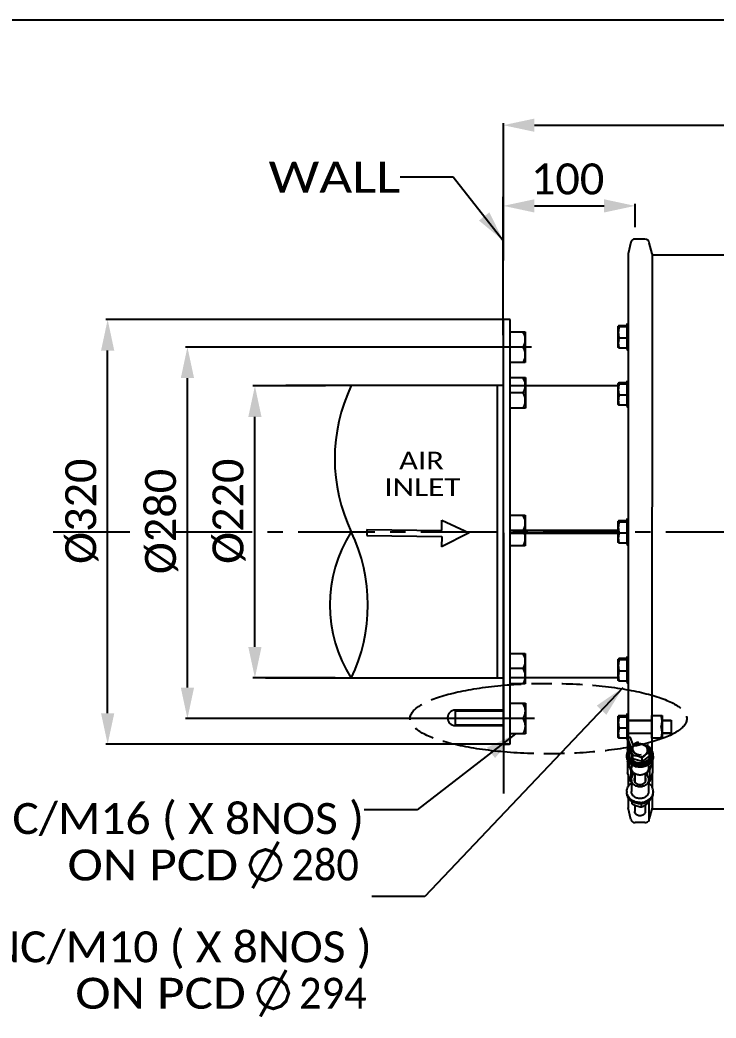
# Model space of a CAD drawing. Header units: millimetres. Extents: x 330 to 5284, y -2489 to 1657.
# Drawn here: x 3708 to 4233, y 899 to 1651 of the extents above; entities that cross this region are included whole.
import ezdxf
from ezdxf.enums import TextEntityAlignment as Align

# ---------------------------------------------------------------- set-up
doc = ezdxf.new("R2010")
doc.units = ezdxf.units.MM
doc.header["$LTSCALE"] = 154
doc.header["$PDMODE"] = 3
doc.header["$PDSIZE"] = 8
doc.linetypes.add('CENTER', pattern=[0.6, 0.375, -0.075, 0.075, -0.075])
doc.linetypes.add('PHANTOM', pattern=[0.8, 0.45, -0.05, 0.1, -0.05, 0.1, -0.05])
doc.layers.get('0').update_dxf_attribs({"linetype": 'CONTINUOUS'})
doc.layers.get('Defpoints').update_dxf_attribs({"linetype": 'CONTINUOUS'})
for name, color, linetype in [('00_BUW_DATUM', 7, 'CONTINUOUS'), ('02___PRT_ALL_AXES', 7, 'CONTINUOUS'), ('DEFAULT_3', 7, 'PHANTOM')]:
    doc.layers.add(name, color=color, linetype=linetype)
doc.styles.get("Standard").update_dxf_attribs({"font": 'calibri.ttf'})
doc.dimstyles.new('DIMSTYLE_1', dxfattribs={"dimtxt": 23.333333, "dimasz": 23.333333, "dimexe": 1.5, "dimexo": 1, "dimgap": 0.875, "dimtad": 1, "dimdec": 0, "dimdsep": 46, "dimtxsty": 'Standard', "dimblk": '_FILLED', "dimblk1": '_FILLED', "dimblk2": '_FILLED', "dimcen": 0.09, "dimazin": 2, "dimtp": 0.01, "dimtm": 0.01, "dimtfac": 1, "dimtdec": 0, "dimtofl": 0, "dimtmove": 0, "dimatfit": 3, "dimldrblk": '_FILLED', "dimfxl": 1, "dimtolj": 1, "dimarcsym": 0})
doc.dimstyles.new('DIMSTYLE_3', dxfattribs={"dimtxt": 23.333333, "dimasz": 23.333333, "dimexe": 1.5, "dimexo": 1, "dimgap": 0.875, "dimtad": 1, "dimdsep": 46, "dimtxsty": 'Standard', "dimblk": '_FILLED', "dimblk1": '_FILLED', "dimblk2": '_FILLED', "dimcen": 0.09, "dimazin": 2, "dimtp": 0.01, "dimtm": 0.01, "dimtfac": 1, "dimtofl": 0, "dimtmove": 0, "dimatfit": 3, "dimldrblk": '_FILLED', "dimfxl": 1, "dimtolj": 1, "dimarcsym": 0})
doc.dimstyles.get("Standard").update_dxf_attribs({"dimtxt": 23.333333, "dimasz": 23.333333, "dimexe": 1.5, "dimexo": 1, "dimtad": 1, "dimdsep": 46, "dimtxsty": 'Standard', "dimblk": '_FILLED', "dimblk1": '_FILLED', "dimblk2": '_FILLED', "dimcen": 0.09, "dimazin": 2, "dimtol": 1, "dimtp": 0.01, "dimtm": 0.01, "dimtfac": 1, "dimtofl": 0, "dimtmove": 0, "dimatfit": 3, "dimldrblk": '_FILLED', "dimfxl": 1, "dimtolj": 1, "dimarcsym": 0})

# ---------------------------------------------------------------- blocks, each defined once
blk = doc.blocks.new('_FILLED')
at = {"color": 0, "linetype": 'ByBlock'}
blk.add_solid([(0, 0), (-1, 0.214), (-1, -0.214)], dxfattribs=at)
blk = doc.blocks.new('*D270')
at = {"color": 0, "lineweight": -2}
for p, q in [((4072.47, 1469.6), (4072.47, 1512.18)), ((4171.72, 1494.6), (4171.72, 1512.18)), ((4095.8, 1510.68), (4148.38, 1510.68))]:
    blk.add_line(p, q, dxfattribs=at)
at = {"layer": 'Defpoints', "color": 0}
for p in [(4171.72, 1510.68), (4171.72, 1493.6), (4072.47, 1468.6)]:
    blk.add_point(p, dxfattribs=at)
at = {"color": 0, "linetype": 'ByBlock', "lineweight": -2, "xscale": 23.3333333333, "yscale": 23.3333333333, "zscale": 23.3333333333, "rotation": 180}
blk.add_blockref('_FILLED', (4072.47, 1510.68), dxfattribs=at)
at = {"color": 0, "linetype": 'ByBlock', "lineweight": -2, "xscale": 23.3333333333, "yscale": 23.3333333333, "zscale": 23.3333333333}
blk.add_blockref('_FILLED', (4171.72, 1510.68), dxfattribs=at)
at = {"color": 0, "insert": (4120.88, 1542.66), "char_height": 23.3333, "attachment_point": 2, "line_spacing_factor": 0.9}
blk.add_mtext('\\A1;\\A1;100', dxfattribs=at)
blk = doc.blocks.new('*D272')
at = {"color": 0, "lineweight": -2}
for p, q in [((4072.47, 1469.6), (4072.47, 1572.99)), ((4672.77, 1475.59), (4672.77, 1572.99)), ((4095.8, 1571.49), (4649.44, 1571.49))]:
    blk.add_line(p, q, dxfattribs=at)
at = {"layer": 'Defpoints', "color": 0}
for p in [(4672.77, 1571.49), (4672.77, 1474.59), (4072.47, 1468.6)]:
    blk.add_point(p, dxfattribs=at)
at = {"color": 0, "linetype": 'ByBlock', "lineweight": -2, "xscale": 23.3333333333, "yscale": 23.3333333333, "zscale": 23.3333333333, "rotation": 180}
blk.add_blockref('_FILLED', (4072.47, 1571.49), dxfattribs=at)
at = {"color": 0, "linetype": 'ByBlock', "lineweight": -2, "xscale": 23.3333333333, "yscale": 23.3333333333, "zscale": 23.3333333333}
blk.add_blockref('_FILLED', (4672.77, 1571.49), dxfattribs=at)
at = {"color": 0, "insert": (4374.02, 1603.48), "char_height": 23.3333, "attachment_point": 2, "line_spacing_factor": 0.9}
blk.add_mtext('\\A1;{\\A1;600}', dxfattribs=at)
blk = doc.blocks.new('*D273')
at = {"color": 0, "lineweight": -2}
for p, q in [((4093.74, 1404.22), (3832.67, 1404.22)), ((3834.17, 1147.56), (3834.17, 1380.89)), ((4095.9, 1124.22), (3832.67, 1124.22))]:
    blk.add_line(p, q, dxfattribs=at)
at = {"layer": 'Defpoints', "color": 0}
for p in [(3834.17, 1404.22), (4094.74, 1404.22), (4096.9, 1124.22)]:
    blk.add_point(p, dxfattribs=at)
at = {"color": 0, "linetype": 'ByBlock', "lineweight": -2, "xscale": 23.3333333333, "yscale": 23.3333333333, "zscale": 23.3333333333}
for p, rotation in [((3834.17, 1404.22), 90), ((3834.17, 1124.22), 270)]:
    blk.add_blockref('_FILLED', p, dxfattribs=dict(at, rotation=rotation))
at = {"color": 0, "insert": (3802.18, 1272.78), "char_height": 23.333, "attachment_point": 2, "rotation": 90, "line_spacing_factor": 0.9}
blk.add_mtext('\\A1;%%c280', dxfattribs=at)
blk = doc.blocks.new('*D277')
at = {"color": 0, "lineweight": -2}
for p, q in [((3938.33, 1374.93), (3883.56, 1374.93)), ((3885.06, 1178.27), (3885.06, 1351.6)), ((3945.49, 1154.93), (3883.56, 1154.93))]:
    blk.add_line(p, q, dxfattribs=at)
at = {"layer": 'Defpoints', "color": 0}
for p in [(3885.06, 1374.93), (3939.33, 1374.93), (3946.49, 1154.93)]:
    blk.add_point(p, dxfattribs=at)
at = {"color": 0, "linetype": 'ByBlock', "lineweight": -2, "xscale": 23.3333333333, "yscale": 23.3333333333, "zscale": 23.3333333333}
for p, rotation in [((3885.06, 1374.93), 90), ((3885.06, 1154.93), 270)]:
    blk.add_blockref('_FILLED', p, dxfattribs=dict(at, rotation=rotation))
at = {"color": 0, "insert": (3853.08, 1280.49), "char_height": 23.333, "attachment_point": 2, "rotation": 90, "line_spacing_factor": 0.9}
blk.add_mtext('\\A1;%%c220', dxfattribs=at)
blk = doc.blocks.new('*D278')
at = {"color": 0, "lineweight": -2}
for p, q in [((4071.47, 1424.93), (3772.51, 1424.93)), ((3774.01, 1128.27), (3774.01, 1401.6)), ((4071.47, 1104.93), (3772.51, 1104.93))]:
    blk.add_line(p, q, dxfattribs=at)
at = {"layer": 'Defpoints', "color": 0}
for p in [(3774.01, 1424.93), (4072.47, 1424.93), (4072.47, 1104.93)]:
    blk.add_point(p, dxfattribs=at)
at = {"color": 0, "linetype": 'ByBlock', "lineweight": -2, "xscale": 23.3333333333, "yscale": 23.3333333333, "zscale": 23.3333333333}
for p, rotation in [((3774.01, 1424.93), 90), ((3774.01, 1104.93), 270)]:
    blk.add_blockref('_FILLED', p, dxfattribs=dict(at, rotation=rotation))
at = {"color": 0, "insert": (3742.02, 1280.49), "char_height": 23.333, "attachment_point": 2, "rotation": 90, "line_spacing_factor": 0.9}
blk.add_mtext('\\A1;%%c320', dxfattribs=at)
blk = doc.blocks.new('ARROW_4_BL2', base_point=(1281.09, 1495.31))
at = {"color": 7, "linetype": 'Continuous'}
for p, q in [((1299.04, 1497.64), (1299.13, 1505.31)), ((1299.13, 1505.31), (1319.73, 1495.8)), ((1242.5, 1498.32), (1242.44, 1493.65)), ((1242.5, 1498.32), (1299.04, 1497.64)), ((1242.44, 1493.65), (1298.98, 1492.97)), ((1319.73, 1495.8), (1298.89, 1485.31)), ((1298.98, 1492.97), (1298.89, 1485.31))]:
    blk.add_line(p, q, dxfattribs=at)

msp = doc.modelspace()

# ---------------------------------------------------------------- linework, layer by layer
for p, q in [((2726.995, 1650.816), (5283.569, 1650.816)), ((4072.396, 1413.225), (4072.396, 1517.539)), ((4184.508, 1473.843), (4654.67, 1473.843)), ((4076.95, 1424.975), (4072.396, 1424.975)), ((4072.471, 1104.961), (4072.471, 1424.975)), ((4165.471, 1421.435), (4165.971, 1421.935)), ((4165.971, 1421.935), (4165.971, 1401.935)), ((4166.419, 1421.935), (4165.971, 1421.935)), ((4077.44, 1415.769), (4088.979, 1415.769)), ((4077.471, 1403.778), (4077.471, 1420.68)), ((4088.979, 1415.769), (4088.979, 1392.72)), ((4165.471, 1421.435), (4165.471, 1402.435)), ((4072.471, 1264.222), (4072.471, 1404.222)), ((4087.283, 1404.261), (4077.496, 1404.261)), ((4087.556, 1404.236), (4077.525, 1404.236)), ((4165.471, 1402.435), (4165.971, 1401.935)), ((4166.419, 1401.935), (4165.971, 1401.935)), ((4088.979, 1392.72), (4077.527, 1392.72)), ((4077.448, 1381.242), (4088.987, 1381.242)), ((4077.507, 1361.54), (4077.507, 1378.442)), ((4088.987, 1381.242), (4088.987, 1358.193)), ((4165.471, 1378.38), (4165.971, 1378.88)), ((4165.471, 1378.38), (4165.471, 1359.38)), ((4165.971, 1378.88), (4165.971, 1358.88)), ((4166.419, 1378.88), (4165.971, 1378.88)), ((4072.396, 1375.225), (3908.357, 1375.225)), ((4067.917, 1154.725), (4067.917, 1375.225)), ((4087.291, 1369.734), (4077.504, 1369.734)), ((4088.987, 1358.193), (4077.535, 1358.193)), ((4165.471, 1359.38), (4165.971, 1358.88)), ((4166.419, 1358.88), (4165.971, 1358.88)), ((4077.414, 1277.431), (4088.953, 1277.431)), ((4088.953, 1277.431), (4088.953, 1254.383)), ((4165.471, 1274.435), (4165.971, 1274.935)), ((4165.471, 1274.435), (4165.471, 1255.435)), ((4165.971, 1274.935), (4165.971, 1254.935)), ((4166.419, 1274.935), (4165.971, 1274.935)), ((4072.471, 1264.222), (4072.471, 1124.222)), ((4087.257, 1265.924), (4077.47, 1265.924)), ((4088.953, 1254.383), (4077.501, 1254.383)), ((4165.471, 1255.435), (4165.971, 1254.935)), ((4166.419, 1254.935), (4165.971, 1254.935)), ((4072.5, 1192.725), (4072.5, 1067.829)), ((4077.433, 1173.388), (4088.972, 1173.388)), ((4088.972, 1173.388), (4088.972, 1150.339)), ((4165.471, 1170.49), (4165.971, 1170.99)), ((4165.471, 1170.49), (4165.471, 1151.49)), ((4165.971, 1170.99), (4165.971, 1150.99)), ((4166.419, 1170.99), (4165.971, 1170.99)), ((4087.276, 1161.88), (4077.489, 1161.88)), ((4072.5, 1154.725), (3893.005, 1154.725)), ((4165.471, 1151.49), (4165.971, 1150.99)), ((4088.972, 1150.339), (4077.52, 1150.339)), ((4166.419, 1150.99), (4165.971, 1150.99)), ((4036.131, 1130.569), (4036.131, 1118.937)), ((4072.5, 1130.569), (4036.131, 1130.569)), ((4036.131, 1130.177), (4072.5, 1130.177)), ((4077.469, 1135.73), (4089.008, 1135.73)), ((4089.008, 1135.73), (4089.008, 1112.681)), ((4072.5, 1112.41), (4072.5, 1124.042)), ((4087.312, 1124.222), (4077.525, 1124.222)), ((4165.471, 1127.435), (4165.971, 1127.935)), ((4165.471, 1127.435), (4165.471, 1108.435)), ((4165.971, 1127.935), (4165.971, 1107.935)), ((4166.419, 1127.935), (4165.971, 1127.935)), ((4166.559, 1122.975), (4184.468, 1122.975)), ((4184.468, 1122.565), (4166.559, 1122.565)), ((4184.425, 1109.515), (4184.425, 1126.425)), ((4184.425, 1126.425), (4192.189, 1126.425)), ((4192.189, 1126.425), (4192.189, 1109.515)), ((4192.232, 1122.948), (4198.919, 1122.948)), ((4198.907, 1122.565), (4192.232, 1122.565)), ((4198.907, 1122.974), (4198.907, 1112.975)), ((4036.131, 1118.937), (4072.5, 1118.937)), ((4072.502, 1119.317), (4036.132, 1119.317)), ((4089.008, 1112.681), (4077.556, 1112.681)), ((4165.471, 1108.435), (4165.971, 1107.935)), ((4165.961, 1110.049), (4167.881, 1110.523)), ((4168.424, 1103.277), (4165.961, 1110.049)), ((4165.961, 1108.438), (4165.961, 1099.582)), ((4166.419, 1107.935), (4165.971, 1107.935)), ((4166.473, 1113.326), (4184.382, 1113.326)), ((4184.382, 1112.975), (4166.473, 1112.975)), ((4167.881, 1110.523), (4170.086, 1104.461)), ((4192.189, 1109.515), (4184.425, 1109.515)), ((4198.913, 1113.326), (4192.146, 1113.326)), ((4198.907, 1112.975), (4192.146, 1112.993)), ((4072.5, 1104.961), (4077.054, 1104.961)), ((4166.358, 1100.1), (4165.961, 1101.193)), ((4168.309, 1099.874), (4168.309, 1102.635)), ((4169.933, 1093.768), (4168.309, 1099.874)), ((4168.424, 1103.277), (4168.424, 1102.761)), ((4182.632, 1096.111), (4182.632, 1098.871)), ((4165.471, 1096.72), (4165.482, 1097.118)), ((4165.961, 1092.338), (4166.377, 1092.441)), ((4168.424, 1085.567), (4165.961, 1092.338)), ((4165.961, 1092.338), (4165.961, 1083.483)), ((4166.971, 1097.993), (4166.971, 1096.997)), ((4169.933, 1093.768), (4169.933, 1096.528)), ((4177.095, 1091.886), (4169.933, 1093.768)), ((4182.632, 1096.111), (4177.095, 1091.886)), ((4177.095, 1091.886), (4177.095, 1094.646)), ((4184.981, 1092.338), (4182.517, 1085.567)), ((4183.971, 1097.993), (4183.971, 1096.997)), ((4184.565, 1092.441), (4184.981, 1092.338)), ((4184.981, 1092.338), (4184.981, 1083.483)), ((4185.459, 1096.321), (4185.471, 1096.72)), ((4168.424, 1076.712), (4165.961, 1083.483)), ((4168.424, 1085.567), (4168.424, 1076.712)), ((4168.971, 1089.566), (4168.971, 1087.034)), ((4181.971, 1089.564), (4181.971, 1087.034)), ((4182.517, 1085.567), (4182.517, 1076.712)), ((4184.981, 1083.483), (4182.517, 1076.712)), ((4168.971, 1078.179), (4168.971, 1069.324)), ((4171.471, 1082.779), (4171.471, 1076.494)), ((4179.471, 1082.779), (4179.471, 1076.494)), ((4181.971, 1078.179), (4181.971, 1069.324)), ((4171.471, 1059.029), (4171.471, 1054.27)), ((4179.471, 1059.191), (4179.471, 1054.27)), ((4184.508, 1056.106), (4654.881, 1056.106))]:
    msp.add_line(p, q)
at = {"linetype": 'CENTER'}
msp.add_line((3732.946, 1264.975), (4757.153, 1264.975), dxfattribs=at)
at = {"const_width": 2.333}
for points in [[(3883.335, 996.371), (3902.779, 1031.371)], [(3881.39, 1013.871), (3883.335, 1019.704), (3887.224, 1023.593), (3893.057, 1025.537), (3898.89, 1023.593), (3902.779, 1019.704), (3904.724, 1013.871), (3902.779, 1008.037), (3898.89, 1004.148), (3893.057, 1002.204), (3887.224, 1004.148), (3883.335, 1008.037), (3881.39, 1013.871)], [(3889.164, 899.674), (3908.608, 934.674)], [(3887.219, 917.174), (3889.164, 923.008), (3893.053, 926.896), (3898.886, 928.841), (3904.719, 926.896), (3908.608, 923.008), (3910.553, 917.174), (3908.608, 911.341), (3904.719, 907.452), (3898.886, 905.508), (3893.053, 907.452), (3889.164, 911.341), (3887.219, 917.174)]]:
    msp.add_lwpolyline(points, dxfattribs=at)
for centre, radius, start, end in [((4078.652, 1409.931), 10.327, 326.700648, 34.422079), ((4078.313, 1398.491), 10.666, 327.249117, 32.750883), ((4078.659, 1375.404), 10.327, 326.700648, 34.422079), ((4072.973, 1320.1), 127.748, 154.436254, 205.563746), ((4078.32, 1363.964), 10.666, 327.249117, 32.750883), ((4078.626, 1271.593), 10.327, 326.700648, 34.422079), ((4043.599, 1209.85), 102.039, 147.300522, 212.699478), ((3842.489, 1209.85), 127.748, 334.436254, 25.563746), ((4078.287, 1260.153), 10.666, 327.249117, 32.750883), ((4078.644, 1167.55), 10.327, 326.700648, 34.422079), ((4078.305, 1156.11), 10.666, 327.249117, 32.750883), ((4036.131, 1124.753), 5.816, 90, 270), ((4078.68, 1129.892), 10.327, 326.700648, 34.422079), ((4078.341, 1118.452), 10.666, 327.249117, 32.750883), ((4180.007, 1122.198), 12.182, 339.694177, 20.305823), ((4180.007, 1113.743), 12.182, 339.694177, 20.305823), ((4166.185, 1099.443), 4.44, 55.155827, 59.723925), ((4174.293, 1089.25), 16.005, 90.623946, 91.599739), ((4172.433, 1096.721), 6.963, 180.00751, 186.768846), ((4165.659, 1073.984), 23.615, 61.037389, 61.790393), ((4178.512, 1096.721), 6.959, 353.206597, 356.704722), ((4175.459, 1070.22), 10.078, 261.531993, 262.421206), ((4175.47, 1070.32), 10.179, 262.432059, 270.002796), ((4175.471, 1070.32), 10.179, 269.997177, 277.570733), ((4175.482, 1070.22), 10.078, 277.581583, 278.459889)]:
    msp.add_arc(centre, radius, start, end)
for points, knots in [([(4174.426, 1106.42), (4173.709, 1106.309), (4172.34, 1105.865), (4170.696, 1104.566), (4169.754, 1102.797), (4169.725, 1100.832), (4170.616, 1099.042), (4172.226, 1097.71), (4174.289, 1096.992), (4175.783, 1096.978), (4176.515, 1097.092)], [0, 0, 0, 0, 0.1332059, 0.2587317, 0.3759134, 0.489283, 0.6060538, 0.7310402, 0.8638838, 1, 1, 1, 1]), ([(4168.304, 1102.529), (4167.891, 1102.175), (4167.136, 1101.405), (4166.258, 1100.076), (4165.681, 1098.633), (4165.511, 1097.621), (4165.482, 1097.118)], [0, 0, 0, 0, 0.2606283, 0.5129721, 0.7585628, 1, 1, 1, 1]), ([(4168.289, 1102.176), (4167.949, 1101.85), (4167.332, 1101.149), (4166.617, 1099.965), (4166.147, 1098.697), (4166.007, 1097.815), (4165.981, 1097.375)], [0, 0, 0, 0, 0.2594267, 0.5114394, 0.7575296, 1, 1, 1, 1]), ([(4168.295, 1101.788), (4167.877, 1101.24), (4167.207, 1100.029), (4166.971, 1098.661), (4166.971, 1097.993)], [0, 0, 0, 0, 0.5079316, 1, 1, 1, 1]), ([(4173.846, 1105.248), (4173.387, 1105.07), (4172.419, 1104.625), (4171.001, 1103.688), (4169.613, 1102.455), (4168.739, 1101.513), (4168.309, 1101.023)], [0, 0, 0, 0, 0.2102618, 0.4526487, 0.7218442, 1, 1, 1, 1]), ([(4168.309, 1102.635), (4168.636, 1101.823), (4169.26, 1099.802), (4169.693, 1097.738), (4169.933, 1096.528)], [0, 0, 0, 0, 0.4150567, 1, 1, 1, 1]), ([(4181.008, 1103.367), (4179.921, 1103.968), (4178.221, 1104.746), (4175.848, 1105.208), (4174.68, 1105.26), (4174.119, 1105.254)], [0, 0, 0, 0, 0.5159431, 0.7667609, 1, 1, 1, 1]), ([(4176.515, 1095.481), (4177.232, 1095.592), (4178.601, 1096.037), (4180.245, 1097.335), (4181.187, 1099.104), (4181.216, 1101.069), (4180.325, 1102.859), (4178.715, 1104.192), (4176.652, 1104.91), (4175.158, 1104.923), (4174.426, 1104.809)], [0, 0, 0, 0, 0.1332059, 0.2587317, 0.3759134, 0.489283, 0.6060538, 0.7310402, 0.8638838, 1, 1, 1, 1]), ([(4177.095, 1094.646), (4177.525, 1095.136), (4178.399, 1096.077), (4179.787, 1097.311), (4181.205, 1098.247), (4182.173, 1098.693), (4182.632, 1098.871)], [0, 0, 0, 0, 0.2781591, 0.5473413, 0.7897381, 1, 1, 1, 1]), ([(4182.632, 1098.871), (4182.392, 1100.081), (4181.959, 1102.145), (4181.335, 1104.166), (4181.008, 1104.978)], [0, 0, 0, 0, 0.584933, 1, 1, 1, 1]), ([(4185.471, 1096.72), (4185.47, 1097.352), (4185.292, 1098.637), (4184.511, 1100.446), (4183.265, 1102.052), (4182.19, 1102.919), (4181.603, 1103.298)], [0, 0, 0, 0, 0.2389798, 0.4830885, 0.7361855, 1, 1, 1, 1]), ([(4184.96, 1096.618), (4184.994, 1097.213), (4184.898, 1098.43), (4184.263, 1100.168), (4183.18, 1101.736), (4182.216, 1102.598), (4181.686, 1102.98)], [0, 0, 0, 0, 0.2401293, 0.4843612, 0.7369114, 1, 1, 1, 1]), ([(4183.971, 1097.993), (4183.971, 1098.428), (4183.872, 1099.309), (4183.436, 1100.577), (4182.729, 1101.754), (4182.104, 1102.44), (4181.758, 1102.756)], [0, 0, 0, 0, 0.2421174, 0.4877225, 0.7397311, 1, 1, 1, 1]), ([(4185.422, 1095.898), (4185.361, 1095.387), (4185.122, 1094.366), (4184.439, 1092.929), (4183.452, 1091.624), (4181.759, 1090.098), (4179.077, 1088.752), (4175.469, 1088.207), (4171.861, 1088.753), (4169.18, 1090.1), (4167.487, 1091.626), (4166.501, 1092.931), (4165.818, 1094.368), (4165.58, 1095.389), (4165.519, 1095.9)], [0, 0, 0, 0, 0.0568826, 0.1149562, 0.1747849, 0.2366517, 0.365775, 0.5000114, 0.6342457, 0.763364, 0.8252277, 0.8850536, 0.9431267, 1, 1, 1, 1]), ([(4184.96, 1096.618), (4184.93, 1096.099), (4184.744, 1095.055), (4184.107, 1093.579), (4183.137, 1092.238), (4181.876, 1091.084), (4180.372, 1090.16), (4178.11, 1089.271), (4175.015, 1088.892), (4171.967, 1089.512), (4169.809, 1090.58), (4168.417, 1091.621), (4167.292, 1092.871), (4166.48, 1094.285), (4166.016, 1095.808), (4165.952, 1096.859), (4165.981, 1097.375)], [0, 0, 0, 0, 0.0570026, 0.1151316, 0.1750746, 0.2371899, 0.3014886, 0.3676641, 0.5027933, 0.6371581, 0.7024743, 0.7657282, 0.8267613, 0.8857544, 0.9432304, 1, 1, 1, 1]), ([(4166.971, 1097.993), (4166.971, 1097.529), (4167.082, 1096.591), (4167.576, 1095.247), (4168.374, 1094.014), (4169.442, 1092.937), (4170.74, 1092.057), (4172.718, 1091.181), (4174.371, 1090.913), (4175.471, 1090.913)], [0, 0, 0, 0, 0.113715, 0.2292768, 0.3481857, 0.471328, 0.5988948, 0.7304165, 1, 1, 1, 1]), ([(4183.971, 1096.997), (4183.971, 1096.533), (4183.859, 1095.595), (4183.365, 1094.251), (4182.567, 1093.017), (4181.499, 1091.941), (4180.202, 1091.06), (4178.222, 1090.184), (4175.471, 1089.737), (4172.719, 1090.184), (4170.74, 1091.06), (4169.443, 1091.941), (4168.374, 1093.017), (4167.576, 1094.251), (4167.082, 1095.595), (4166.971, 1096.533), (4166.971, 1096.997)], [0, 0, 0, 0, 0.0568577, 0.1146383, 0.1740927, 0.2356641, 0.2994474, 0.3652083, 0.5000002, 0.6347916, 0.7005524, 0.7643356, 0.8259068, 0.8853613, 0.9431421, 1, 1, 1, 1]), ([(4169.933, 1096.528), (4170.487, 1096.543), (4171.642, 1096.516), (4174.013, 1096.122), (4175.727, 1095.381), (4176.822, 1094.795)], [0, 0, 0, 0, 0.2315405, 0.4809889, 1, 1, 1, 1]), ([(4175.471, 1090.913), (4176.57, 1090.913), (4178.223, 1091.181), (4180.201, 1092.057), (4181.499, 1092.937), (4182.567, 1094.014), (4183.365, 1095.247), (4183.859, 1096.591), (4183.971, 1097.529), (4183.971, 1097.993)], [0, 0, 0, 0, 0.2695835, 0.4011052, 0.528672, 0.6518143, 0.7707232, 0.886285, 1, 1, 1, 1]), ([(4170.31, 1082.546), (4170.31, 1082.841), (4170.222, 1083.442), (4169.838, 1084.281), (4169.229, 1085.015), (4168.707, 1085.401), (4168.424, 1085.567)], [0, 0, 0, 0, 0.2380697, 0.4817972, 0.7352352, 1, 1, 1, 1]), ([(4181.971, 1087.034), (4181.97, 1086.68), (4181.885, 1085.962), (4181.507, 1084.935), (4180.897, 1083.991), (4179.792, 1082.878), (4177.967, 1081.886), (4175.471, 1081.485), (4172.975, 1081.886), (4171.149, 1082.878), (4170.044, 1083.991), (4169.434, 1084.935), (4169.056, 1085.962), (4168.971, 1086.68), (4168.971, 1087.034)], [0, 0, 0, 0, 0.0569163, 0.1147596, 0.1742771, 0.2359136, 0.3650661, 0.5, 0.6349339, 0.7640864, 0.8257229, 0.8852404, 0.9430837, 1, 1, 1, 1]), ([(4182.517, 1085.567), (4182.234, 1085.401), (4181.712, 1085.015), (4181.103, 1084.281), (4180.719, 1083.442), (4180.631, 1082.841), (4180.631, 1082.546)], [0, 0, 0, 0, 0.2647648, 0.5182028, 0.7619303, 1, 1, 1, 1]), ([(4168.976, 1076.33), (4168.933, 1076.365), (4168.756, 1076.503), (4168.569, 1076.627), (4168.424, 1076.712)], [0, 0, 0, 0, 0.2476027, 1, 1, 1, 1]), ([(4168.971, 1078.179), (4168.97, 1078.631), (4169.111, 1079.551), (4169.513, 1080.389), (4169.767, 1080.776)], [0, 0, 0, 0, 0.4936425, 1, 1, 1, 1]), ([(4181.971, 1078.179), (4181.97, 1077.824), (4181.885, 1077.107), (4181.507, 1076.08), (4180.897, 1075.136), (4179.792, 1074.023), (4177.967, 1073.031), (4175.471, 1072.63), (4172.975, 1073.031), (4171.149, 1074.023), (4170.044, 1075.136), (4169.434, 1076.08), (4169.056, 1077.107), (4168.971, 1077.824), (4168.971, 1078.179)], [0, 0, 0, 0, 0.0569163, 0.1147596, 0.1742771, 0.2359136, 0.3650661, 0.5, 0.6349339, 0.7640864, 0.8257229, 0.8852404, 0.9430837, 1, 1, 1, 1]), ([(4169.767, 1080.776), (4169.94, 1081.04), (4170.214, 1081.611), (4170.31, 1082.238), (4170.31, 1082.546)], [0, 0, 0, 0, 0.5063686, 1, 1, 1, 1]), ([(4170.971, 1078.18), (4170.97, 1077.934), (4171.03, 1077.437), (4171.382, 1076.477), (4172.252, 1075.421), (4173.742, 1074.617), (4175.471, 1074.337), (4177.199, 1074.617), (4178.689, 1075.421), (4179.559, 1076.477), (4179.911, 1077.437), (4179.971, 1077.934), (4179.971, 1078.18)], [0, 0, 0, 0, 0.0569911, 0.1149094, 0.2355687, 0.3648894, 0.5, 0.6351106, 0.7644313, 0.8850906, 0.9430089, 1, 1, 1, 1]), ([(4171.462, 1079.882), (4171.304, 1079.625), (4171.057, 1079.074), (4170.971, 1078.474), (4170.971, 1078.18)], [0, 0, 0, 0, 0.5057448, 1, 1, 1, 1]), ([(4179.971, 1078.18), (4179.97, 1078.474), (4179.885, 1079.074), (4179.637, 1079.625), (4179.479, 1079.882)], [0, 0, 0, 0, 0.4942552, 1, 1, 1, 1]), ([(4180.631, 1082.546), (4180.631, 1082.238), (4180.727, 1081.611), (4181.001, 1081.04), (4181.174, 1080.776)], [0, 0, 0, 0, 0.4936314, 1, 1, 1, 1]), ([(4181.174, 1080.776), (4181.428, 1080.389), (4181.83, 1079.551), (4181.971, 1078.631), (4181.971, 1078.179)], [0, 0, 0, 0, 0.5063575, 1, 1, 1, 1]), ([(4182.517, 1076.712), (4182.469, 1076.683), (4182.278, 1076.567), (4182.095, 1076.436), (4181.965, 1076.33)], [0, 0, 0, 0, 0.2524676, 1, 1, 1, 1]), ([(4175.471, 1060.165), (4174.178, 1060.165), (4172.232, 1060.48), (4169.905, 1061.51), (4168.379, 1062.546), (4167.122, 1063.812), (4166.183, 1065.264), (4165.602, 1066.845), (4165.471, 1067.948), (4165.471, 1068.494)], [0, 0, 0, 0, 0.2695829, 0.4011052, 0.5286719, 0.6518146, 0.7707234, 0.8862874, 1, 1, 1, 1]), ([(4181.971, 1069.324), (4181.97, 1068.969), (4181.885, 1068.252), (4181.507, 1067.224), (4180.897, 1066.281), (4179.792, 1065.168), (4177.967, 1064.176), (4175.471, 1063.774), (4172.975, 1064.176), (4171.149, 1065.168), (4170.044, 1066.281), (4169.434, 1067.224), (4169.056, 1068.252), (4168.971, 1068.969), (4168.971, 1069.324)], [0, 0, 0, 0, 0.0569163, 0.1147596, 0.1742771, 0.2359136, 0.3650661, 0.5, 0.6349339, 0.7640864, 0.8257229, 0.8852404, 0.9430837, 1, 1, 1, 1]), ([(4175.471, 1060.165), (4176.764, 1060.165), (4178.709, 1060.48), (4181.036, 1061.51), (4182.562, 1062.546), (4183.819, 1063.812), (4184.758, 1065.264), (4185.339, 1066.845), (4185.471, 1067.948), (4185.471, 1068.494)], [0, 0, 0, 0, 0.2695829, 0.4011052, 0.5286719, 0.6518146, 0.7707234, 0.8862874, 1, 1, 1, 1]), ([(4176.204, 1050.995), (4175.631, 1050.906), (4174.46, 1050.938), (4172.886, 1051.59), (4171.756, 1052.756), (4171.471, 1053.782), (4171.471, 1054.27)], [0, 0, 0, 0, 0.2696369, 0.5305829, 0.7730464, 1, 1, 1, 1]), ([(4179.471, 1054.27), (4179.471, 1053.885), (4179.299, 1053.087), (4178.58, 1052.07), (4177.507, 1051.326), (4176.65, 1051.064), (4176.204, 1050.995)], [0, 0, 0, 0, 0.2309419, 0.4725606, 0.7297295, 1, 1, 1, 1])]:
    msp.add_open_spline(points, degree=3, knots=knots)
at = {"layer": '00_BUW_DATUM'}
for p, q in [((4159.098, 1419.982), (4159.071, 1419.888)), ((4159.071, 1403.935), (4159.071, 1419.935)), ((4165.471, 1420.386), (4159.785, 1420.386)), ((4165.471, 1419.391), (4159.785, 1419.391)), ((4165.471, 1410.941), (4159.785, 1410.941)), ((4159.071, 1403.935), (4159.098, 1403.888)), ((4165.471, 1403.484), (4159.785, 1403.484)), ((4159.098, 1376.926), (4159.071, 1376.833)), ((4159.071, 1360.88), (4159.071, 1376.88)), ((4165.471, 1377.33), (4159.785, 1377.33)), ((4165.471, 1376.336), (4159.785, 1376.336)), ((4165.471, 1367.885), (4159.785, 1367.885)), ((4159.071, 1360.88), (4159.098, 1360.833)), ((4165.471, 1360.429), (4159.785, 1360.429)), ((4159.098, 1272.982), (4159.071, 1272.888)), ((4159.071, 1256.935), (4159.071, 1272.935)), ((4165.471, 1273.386), (4159.785, 1273.386)), ((4165.471, 1272.391), (4159.785, 1272.391)), ((4165.471, 1263.941), (4159.785, 1263.941)), ((4159.071, 1256.935), (4159.098, 1256.888)), ((4165.471, 1256.484), (4159.785, 1256.484)), ((4159.098, 1169.037), (4159.071, 1168.944)), ((4159.071, 1152.99), (4159.071, 1168.99)), ((4165.471, 1169.441), (4159.785, 1169.441)), ((4165.471, 1168.447), (4159.785, 1168.447)), ((4165.471, 1159.996), (4159.785, 1159.996)), ((4159.071, 1152.99), (4159.098, 1152.944)), ((4165.471, 1152.54), (4159.785, 1152.54)), ((4159.098, 1125.982), (4159.071, 1125.888)), ((4159.071, 1109.935), (4159.071, 1125.935)), ((4165.471, 1126.386), (4159.785, 1126.386)), ((4165.471, 1125.391), (4159.785, 1125.391)), ((4165.471, 1116.941), (4159.785, 1116.941)), ((4159.071, 1109.935), (4159.098, 1109.888)), ((4165.471, 1109.484), (4159.785, 1109.484)), ((4165.471, 1095.89), (4165.471, 1096.72)), ((4185.459, 1095.491), (4185.471, 1095.889)), ((4185.471, 1095.89), (4185.471, 1096.72)), ((4165.471, 1069.324), (4165.471, 1068.494)), ((4185.471, 1069.324), (4185.471, 1068.494)), ((4169.589, 1059.896), (4169.589, 1061.784)), ((4182.449, 1061.478), (4182.449, 1062.557)), ((4176.567, 1057.595), (4176.567, 1060.217))]:
    msp.add_line(p, q, dxfattribs=at)
for centre, radius, start, end in [((4172.429, 1069.325), 6.958, 180.006782, 186.812914), ((4178.512, 1069.325), 6.958, 353.187086, 359.993218), ((4234.723, 1074.213), 66.689, 190.503427, 192.39734)]:
    msp.add_arc(centre, radius, start, end, dxfattribs=at)
for points, knots in [([(4159.071, 1419.888), (4159.071, 1419.783), (4159.25, 1419.632), (4159.504, 1419.503), (4159.685, 1419.429), (4159.785, 1419.391)], [0, 0, 0, 0, 0.3540021, 0.6425833, 1, 1, 1, 1]), ([(4159.785, 1419.391), (4159.569, 1418.707), (4159.208, 1417.316), (4159.071, 1415.881), (4159.071, 1415.166)], [0, 0, 0, 0, 0.5011339, 1, 1, 1, 1]), ([(4159.071, 1415.166), (4159.071, 1414.451), (4159.208, 1413.016), (4159.569, 1411.625), (4159.785, 1410.941)], [0, 0, 0, 0, 0.4988575, 1, 1, 1, 1]), ([(4159.785, 1420.386), (4159.632, 1420.329), (4159.423, 1420.244), (4159.196, 1420.099), (4159.12, 1420.021), (4159.098, 1419.982)], [0, 0, 0, 0, 0.6065752, 0.8305968, 1, 1, 1, 1]), ([(4159.785, 1410.941), (4159.57, 1410.339), (4159.209, 1409.117), (4159.071, 1407.844), (4159.071, 1407.212)], [0, 0, 0, 0, 0.5029179, 1, 1, 1, 1]), ([(4159.071, 1407.212), (4159.071, 1406.581), (4159.209, 1405.308), (4159.57, 1404.086), (4159.785, 1403.484)], [0, 0, 0, 0, 0.4970736, 1, 1, 1, 1]), ([(4159.785, 1403.484), (4159.632, 1403.541), (4159.423, 1403.626), (4159.196, 1403.771), (4159.12, 1403.849), (4159.098, 1403.888)], [0, 0, 0, 0, 0.6065752, 0.8305968, 1, 1, 1, 1]), ([(4159.071, 1376.833), (4159.071, 1376.728), (4159.25, 1376.577), (4159.504, 1376.447), (4159.685, 1376.373), (4159.785, 1376.336)], [0, 0, 0, 0, 0.3540021, 0.6425833, 1, 1, 1, 1]), ([(4159.785, 1377.33), (4159.632, 1377.273), (4159.423, 1377.189), (4159.196, 1377.043), (4159.12, 1376.966), (4159.098, 1376.926)], [0, 0, 0, 0, 0.6065752, 0.8305968, 1, 1, 1, 1]), ([(4159.785, 1376.336), (4159.569, 1375.651), (4159.208, 1374.26), (4159.071, 1372.825), (4159.071, 1372.111)], [0, 0, 0, 0, 0.5011339, 1, 1, 1, 1]), ([(4159.071, 1372.111), (4159.071, 1371.396), (4159.208, 1369.961), (4159.569, 1368.57), (4159.785, 1367.885)], [0, 0, 0, 0, 0.4988575, 1, 1, 1, 1]), ([(4159.785, 1367.885), (4159.57, 1367.284), (4159.209, 1366.061), (4159.071, 1364.788), (4159.071, 1364.157)], [0, 0, 0, 0, 0.5029179, 1, 1, 1, 1]), ([(4159.071, 1364.157), (4159.071, 1363.526), (4159.209, 1362.253), (4159.57, 1361.03), (4159.785, 1360.429)], [0, 0, 0, 0, 0.4970736, 1, 1, 1, 1]), ([(4159.785, 1360.429), (4159.632, 1360.486), (4159.423, 1360.571), (4159.196, 1360.716), (4159.12, 1360.793), (4159.098, 1360.833)], [0, 0, 0, 0, 0.6065752, 0.8305968, 1, 1, 1, 1]), ([(4159.071, 1272.888), (4159.071, 1272.783), (4159.25, 1272.632), (4159.504, 1272.503), (4159.685, 1272.429), (4159.785, 1272.391)], [0, 0, 0, 0, 0.3540021, 0.6425833, 1, 1, 1, 1]), ([(4159.785, 1272.391), (4159.569, 1271.707), (4159.208, 1270.316), (4159.071, 1268.881), (4159.071, 1268.166)], [0, 0, 0, 0, 0.5011339, 1, 1, 1, 1]), ([(4159.785, 1273.386), (4159.632, 1273.329), (4159.423, 1273.244), (4159.196, 1273.099), (4159.12, 1273.021), (4159.098, 1272.982)], [0, 0, 0, 0, 0.6065752, 0.8305968, 1, 1, 1, 1]), ([(4159.071, 1268.166), (4159.071, 1267.451), (4159.208, 1266.016), (4159.569, 1264.625), (4159.785, 1263.941)], [0, 0, 0, 0, 0.4988575, 1, 1, 1, 1]), ([(4159.785, 1263.941), (4159.57, 1263.339), (4159.209, 1262.117), (4159.071, 1260.844), (4159.071, 1260.212)], [0, 0, 0, 0, 0.5029179, 1, 1, 1, 1]), ([(4159.071, 1260.212), (4159.071, 1259.581), (4159.209, 1258.308), (4159.57, 1257.086), (4159.785, 1256.484)], [0, 0, 0, 0, 0.4970736, 1, 1, 1, 1]), ([(4159.785, 1256.484), (4159.632, 1256.541), (4159.423, 1256.626), (4159.196, 1256.771), (4159.12, 1256.849), (4159.098, 1256.888)], [0, 0, 0, 0, 0.6065752, 0.8305968, 1, 1, 1, 1]), ([(4159.071, 1168.944), (4159.071, 1168.838), (4159.25, 1168.687), (4159.504, 1168.558), (4159.685, 1168.484), (4159.785, 1168.447)], [0, 0, 0, 0, 0.3540021, 0.6425833, 1, 1, 1, 1]), ([(4159.785, 1168.447), (4159.569, 1167.762), (4159.208, 1166.371), (4159.071, 1164.936), (4159.071, 1164.221)], [0, 0, 0, 0, 0.5011339, 1, 1, 1, 1]), ([(4159.785, 1169.441), (4159.632, 1169.384), (4159.423, 1169.299), (4159.196, 1169.154), (4159.12, 1169.077), (4159.098, 1169.037)], [0, 0, 0, 0, 0.6065752, 0.8305968, 1, 1, 1, 1]), ([(4159.071, 1164.221), (4159.071, 1163.507), (4159.208, 1162.071), (4159.569, 1160.681), (4159.785, 1159.996)], [0, 0, 0, 0, 0.4988575, 1, 1, 1, 1]), ([(4159.785, 1159.996), (4159.57, 1159.394), (4159.209, 1158.172), (4159.071, 1156.899), (4159.071, 1156.268)], [0, 0, 0, 0, 0.5029179, 1, 1, 1, 1]), ([(4159.071, 1156.268), (4159.071, 1155.636), (4159.209, 1154.364), (4159.57, 1153.141), (4159.785, 1152.54)], [0, 0, 0, 0, 0.4970736, 1, 1, 1, 1]), ([(4159.785, 1152.54), (4159.632, 1152.597), (4159.423, 1152.681), (4159.196, 1152.827), (4159.12, 1152.904), (4159.098, 1152.944)], [0, 0, 0, 0, 0.6065752, 0.8305968, 1, 1, 1, 1]), ([(4159.071, 1125.888), (4159.071, 1125.783), (4159.25, 1125.632), (4159.504, 1125.503), (4159.685, 1125.429), (4159.785, 1125.391)], [0, 0, 0, 0, 0.3540021, 0.6425833, 1, 1, 1, 1]), ([(4159.785, 1125.391), (4159.569, 1124.707), (4159.208, 1123.316), (4159.071, 1121.881), (4159.071, 1121.166)], [0, 0, 0, 0, 0.5011339, 1, 1, 1, 1]), ([(4159.071, 1121.166), (4159.071, 1120.451), (4159.208, 1119.016), (4159.569, 1117.625), (4159.785, 1116.941)], [0, 0, 0, 0, 0.4988575, 1, 1, 1, 1]), ([(4159.785, 1126.386), (4159.632, 1126.329), (4159.423, 1126.244), (4159.196, 1126.099), (4159.12, 1126.021), (4159.098, 1125.982)], [0, 0, 0, 0, 0.6065752, 0.8305968, 1, 1, 1, 1]), ([(4159.785, 1116.941), (4159.57, 1116.339), (4159.209, 1115.117), (4159.071, 1113.844), (4159.071, 1113.212)], [0, 0, 0, 0, 0.5029179, 1, 1, 1, 1]), ([(4159.071, 1113.212), (4159.071, 1112.581), (4159.209, 1111.308), (4159.57, 1110.086), (4159.785, 1109.484)], [0, 0, 0, 0, 0.4970736, 1, 1, 1, 1]), ([(4159.785, 1109.484), (4159.632, 1109.541), (4159.423, 1109.626), (4159.196, 1109.771), (4159.12, 1109.849), (4159.098, 1109.888)], [0, 0, 0, 0, 0.6065752, 0.8305968, 1, 1, 1, 1]), ([(4185.459, 1095.491), (4185.428, 1094.954), (4185.238, 1093.871), (4184.585, 1092.339), (4183.593, 1090.943), (4182.301, 1089.736), (4180.758, 1088.759), (4178.43, 1087.806), (4175.231, 1087.358), (4172.055, 1087.931), (4169.78, 1088.978), (4168.294, 1090.015), (4167.072, 1091.273), (4166.161, 1092.708), (4165.598, 1094.266), (4165.471, 1095.353), (4165.471, 1095.89)], [0, 0, 0, 0, 0.0569113, 0.1149221, 0.1746988, 0.2366034, 0.3006643, 0.3666036, 0.501417, 0.6358536, 0.7013679, 0.7649094, 0.8262713, 0.8855639, 0.94323, 1, 1, 1, 1]), ([(4165.471, 1069.324), (4165.471, 1069.923), (4165.63, 1071.139), (4166.331, 1072.862), (4167.456, 1074.413), (4168.433, 1075.27), (4168.968, 1075.652)], [0, 0, 0, 0, 0.2398426, 0.4843554, 0.7371318, 1, 1, 1, 1]), ([(4175.471, 1060.995), (4174.257, 1060.995), (4172.433, 1061.272), (4170.22, 1062.181), (4168.743, 1063.098), (4167.49, 1064.227), (4166.504, 1065.532), (4165.819, 1066.968), (4165.581, 1067.989), (4165.52, 1068.499)], [0, 0, 0, 0, 0.2682221, 0.3994499, 0.5271367, 0.6507577, 0.7703076, 0.8863529, 1, 1, 1, 1]), ([(4175.471, 1060.995), (4176.684, 1060.995), (4178.508, 1061.272), (4180.721, 1062.181), (4182.198, 1063.098), (4183.451, 1064.227), (4184.438, 1065.532), (4185.122, 1066.968), (4185.36, 1067.989), (4185.421, 1068.499)], [0, 0, 0, 0, 0.2682221, 0.3994499, 0.5271367, 0.6507577, 0.7703076, 0.8863529, 1, 1, 1, 1]), ([(4185.471, 1069.324), (4185.471, 1069.923), (4185.311, 1071.139), (4184.61, 1072.862), (4183.485, 1074.413), (4182.508, 1075.27), (4181.973, 1075.652)], [0, 0, 0, 0, 0.2398426, 0.4843554, 0.7371318, 1, 1, 1, 1]), ([(4179.508, 1059.215), (4179.76, 1059.381), (4180.778, 1060.085), (4181.741, 1060.866), (4182.449, 1061.478)], [0, 0, 0, 0, 0.2440166, 1, 1, 1, 1]), ([(4169.589, 1059.896), (4169.872, 1059.753), (4171.008, 1059.201), (4172.18, 1058.72), (4173.078, 1058.424)], [0, 0, 0, 0, 0.2513585, 1, 1, 1, 1]), ([(4173.078, 1058.424), (4173.658, 1058.233), (4174.812, 1057.91), (4175.988, 1057.686), (4176.567, 1057.595)], [0, 0, 0, 0, 0.5102747, 1, 1, 1, 1]), ([(4176.567, 1057.595), (4177.06, 1057.82), (4178.065, 1058.317), (4179.026, 1058.896), (4179.508, 1059.215)], [0, 0, 0, 0, 0.483729, 1, 1, 1, 1])]:
    msp.add_open_spline(points, degree=3, knots=knots, dxfattribs=at)
at = {"layer": '02___PRT_ALL_AXES'}
for p, q in [((4168.614, 1483.278), (4166.419, 1474.587)), ((4179.224, 1485.695), (4171.717, 1485.695)), ((4184.522, 1474.587), (4182.471, 1482.71)), ((4166.419, 1474.587), (4166.419, 1093.33)), ((4184.509, 1474.639), (4184.395, 1092.827)), ((4072.471, 1104.935), (4072.471, 1424.935)), ((4077.471, 1424.935), (4072.471, 1424.935)), ((4077.471, 1104.935), (4077.471, 1424.935)), ((4159.071, 1374.935), (4077.471, 1374.935)), ((4159.071, 1265.895), (4077.471, 1265.895)), ((4077.471, 1265.869), (4159.071, 1265.869)), ((4159.071, 1264.001), (4077.471, 1264.001)), ((4077.471, 1263.975), (4159.071, 1263.975)), ((4159.071, 1154.935), (4077.471, 1154.935)), ((4077.471, 1104.935), (4072.471, 1104.935)), ((4166.419, 1082.222), (4166.419, 1072.846)), ((4182.471, 1075.261), (4182.471, 1076.712)), ((4184.522, 1082.222), (4184.522, 1072.846)), ((4166.419, 1064.965), (4166.419, 1056.942)), ((4182.471, 1046.833), (4182.471, 1062.575)), ((4184.522, 1064.965), (4184.522, 1056.942)), ((4168.614, 1048.25), (4166.419, 1056.942)), ((4184.522, 1056.942), (4182.471, 1048.818)), ((4179.224, 1045.833), (4171.717, 1045.833)), ((4182.471, 1046.833), (4181.543, 1046.833))]:
    msp.add_line(p, q, dxfattribs=at)
for centre, radius, start, end in [((4171.717, 1482.495), 3.2, 90, 165.827662), ((4179.209, 1482.421), 3.274, 5.065612, 89.732853), ((4171.717, 1049.033), 3.2, 194.172338, 270), ((4179.224, 1049.033), 3.2, 270, 316.501258)]:
    msp.add_arc(centre, radius, start, end, dxfattribs=at)
at = {"layer": 'DEFAULT_3'}
msp.add_ellipse((4106.433, 1124.222), major_axis=(104.34, 0), ratio=0.2542904, dxfattribs=at)

# ---------------------------------------------------------------- block references
msp.add_blockref('ARROW_4_BL2', (4008.082, 1263.769))

# ---------------------------------------------------------------- texts
for s, height, width, p, p2 in [('WALL', 23.3333, 1.169125, (3895.342, 1520.652), (3994.576, 1520.652)), ('  AIR', 13.3333, 1.171582, (3982.633, 1312.059), (4027.562, 1312.059)), ('INLET', 13.3333, 1.192168, (3982.633, 1292.059), (4040.065, 1292.059)), ('5/8"-11 UNC/M16 ( X 8NOS )', 23.33333, 1.017192, (3528.894, 1037.204), (3967.324, 1037.204)), ('ON PCD ', 23.3333, 1.093311, (3743.751, 1002.204), (3881.391, 1002.204)), ('280', 23.3333, 0.911286, (3912.502, 1002.204), (3963.435, 1002.204)), ('3/8"-16 UNC/M10 ( X 8NOS )', 23.33333, 1.017192, (3534.723, 940.508), (3973.153, 940.508)), ('ON PCD ', 23.3333, 1.093311, (3749.58, 905.508), (3887.219, 905.508)), ('294', 23.3333, 0.911286, (3918.33, 905.508), (3969.264, 905.508))]:
    msp.add_text(s, height=height, dxfattribs=dict(width=width)).set_placement(p, p2, align=Align.FIT)

# ---------------------------------------------------------------- dimensions: what is measured, and where the dimension line sits
for base, p2, text, dimstyle, picture, middle in [((4672.772, 1571.489), (4672.772, 1474.587), '{\\A1;<>}', 'DIMSTYLE_1', '*D272', (4374.02, 1571.489)), ((4171.717, 1510.675), (4171.717, 1493.605), '\\A1;100', 'DIMSTYLE_3', '*D270', (4120.876, 1510.675))]:
    dim = msp.add_linear_dim(base=base, p1=(4072.471, 1468.602), p2=p2, text=text, dimstyle=dimstyle, override={"dimtxsty": 'Standard'})
    dim.commit()
    dim.dimension.update_dxf_attribs({"geometry": picture, "text_midpoint": middle, "dimtype": 160})
for base, p1, p2, picture, middle in [((3774.007, 1424.935), (4072.471, 1104.935), (4072.471, 1424.935), '*D278', (3774.007, 1280.491)), ((3885.063, 1374.935), (3946.489, 1154.935), (3939.332, 1374.935), '*D277', (3885.063, 1280.491))]:
    dim = msp.add_linear_dim(base=base, p1=p1, p2=p2, angle=90, text='%%c<>', dimstyle='DIMSTYLE_3')
    dim.commit()
    dim.dimension.update_dxf_attribs({"geometry": picture, "text_midpoint": middle, "dimtype": 160})
dim = msp.add_linear_dim(base=(3834.167, 1404.222), p1=(4096.904, 1124.222), p2=(4094.739, 1404.222), angle=90, text='%%c280', dimstyle='DIMSTYLE_3', override={"dimtxsty": 'Standard'})
dim.commit()
dim.dimension.update_dxf_attribs({"geometry": '*D273', "text_midpoint": (3834.167, 1272.778), "dimtype": 160})

# ---------------------------------------------------------------- leaders
for points in [[(4072.396, 1484.401), (4034.576, 1532.319), (3994.576, 1532.319)], [(4162.536, 1147.484), (4013.153, 990.174), (3973.153, 990.174)], [(4081.573, 1112.681), (4007.324, 1055.398), (3967.324, 1055.398)]]:
    msp.add_leader(points, dimstyle='Standard', override={"dimtad": 0})

doc.saveas('drawing.dxf')
